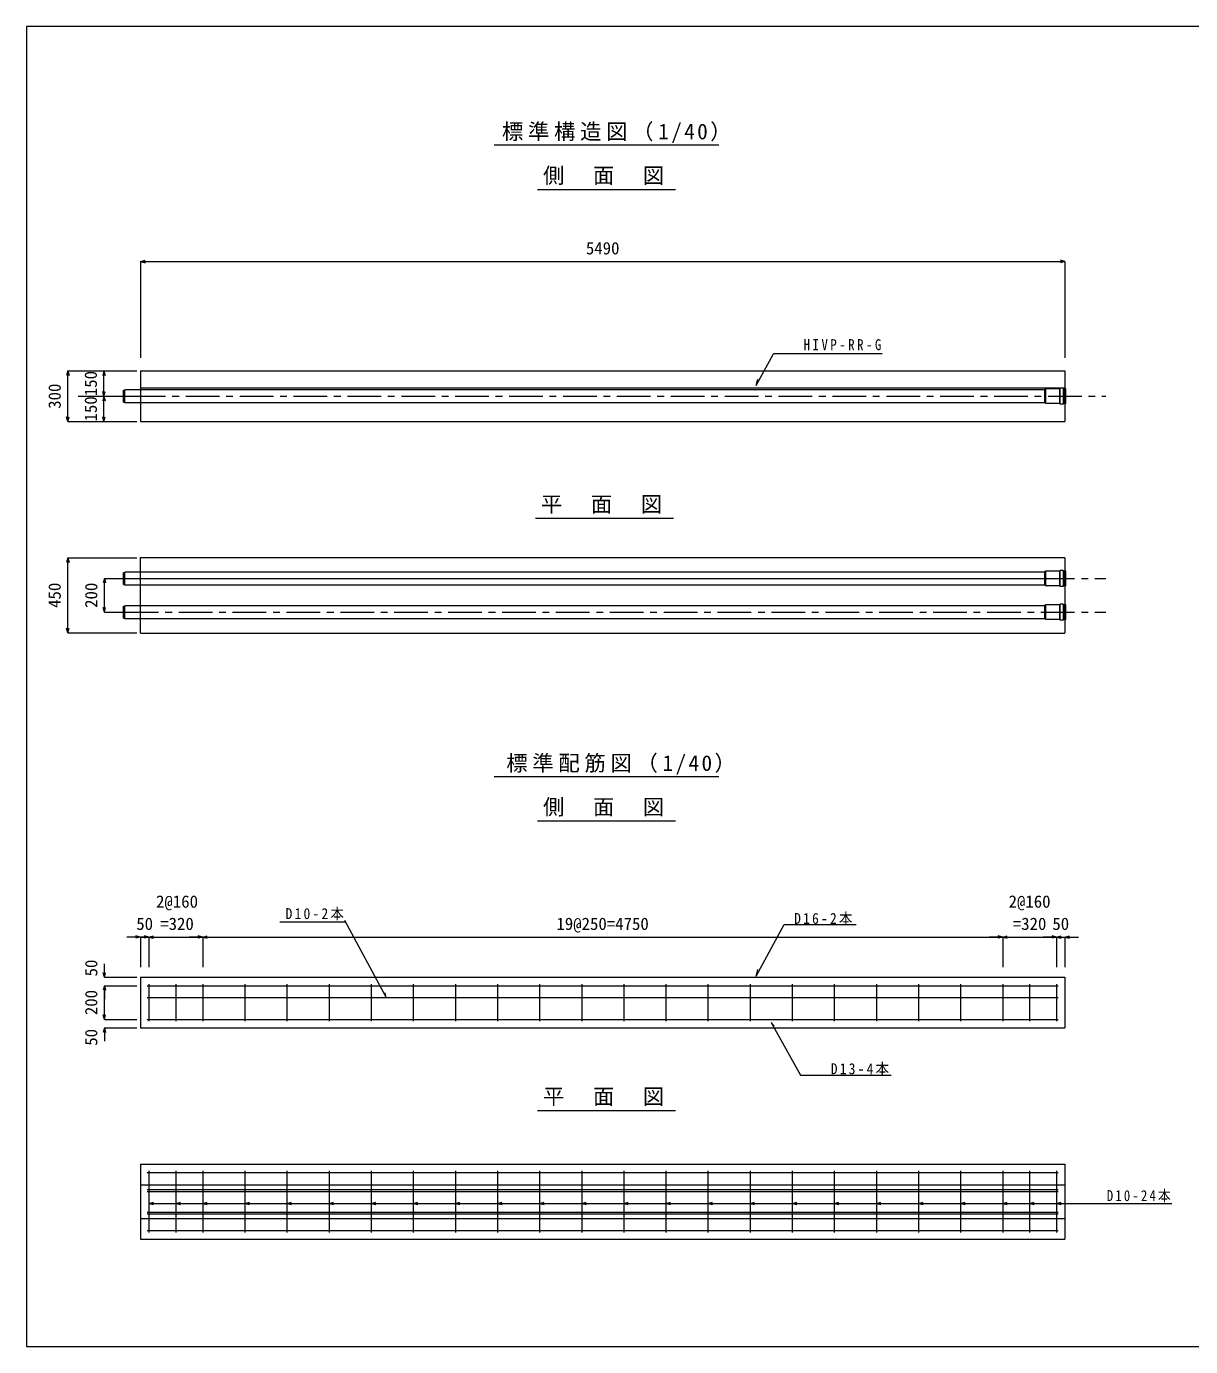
# Model space of a CAD drawing. Units: millimetres on the paper, enlarged 15 times, with parts at other scales. Extents: x -2100 to 2100, y -1470 to 1470.
# Drawn here: x -2100 to 492, y -1470 to 1470 of the extents above; entities that cross this region are included whole.
import ezdxf
from ezdxf.enums import TextEntityAlignment as Align

# ---------------------------------------------------------------- set-up
doc = ezdxf.new("R2010")
doc.units = ezdxf.units.MM
doc.header["$LTSCALE"] = 15
doc.linetypes.add('CHAIN1', pattern=[8, 5, -1, 1, -1])
for name, color, linetype, lineweight in [('0-1_ブロック', 5, 'Continuous', 9), ('0-4_ノズル', 4, 'Continuous', 9), ('1-0', 7, 'Continuous', 9), ('1-1_製品図', 4, 'Continuous', 9), ('1-2_パイプ', 4, 'Continuous', 9), ('1-3_鉄筋', 4, 'Continuous', 9)]:
    doc.layers.add(name, color=color, linetype=linetype, lineweight=lineweight)
doc.styles.add('ＭＳ ゴシック', font='')
doc.styles.get('ＭＳ ゴシック').set_extended_font_data('MS Gothic')

msp = doc.modelspace()

# ---------------------------------------------------------------- linework, layer by layer
at = {"layer": '0-1_ブロック'}
for p, q in [((-2100, 1470), (-2100, -1470)), ((2100, 1470), (-2100, 1470))]:
    msp.add_line(p, q, dxfattribs=at)
msp.add_lwpolyline([(-2100, -1470), (2100, -1470), (2100, 1470)], dxfattribs=at)
at = {"layer": '0-4_ノズル', "color": 7}
msp.add_line((-194.03, 741.14), (-436.24, 741.14), dxfattribs=at)
at = {"layer": '1-0', "color": 3}
for p, q in [((-1058.13, 1206.28), (-654.49, 1206.28)), ((-961.77, 1206.28), (-558.13, 1206.28)), ((-961.77, 1107), (-654.49, 1107)), ((-961.77, 1107), (-654.49, 1107))]:
    msp.add_line(p, q, dxfattribs=at)
at = {"layer": '1-0'}
for p, q in [((-474.78, 670.19), (-436.24, 741.14)), ((-474.78, 670.19), (-471.28, 684.78)), ((-474.78, -645), (-412.48, -530.33)), ((-412.48, -530.33), (-252.13, -530.33)), ((-474.78, -645), (-471.28, -630.41))]:
    msp.add_line(p, q, dxfattribs=at)
at = {"layer": '1-1_製品図'}
for p, q in [((-1845.99, 946.55), (-1835.85, 949.27)), ((-1845.99, 946.55), (212.76, 946.55)), ((-1845.99, 946.55), (-1835.85, 943.84)), ((-1845.99, 946.55), (-1845.99, 854.95)), ((212.76, 946.55), (202.62, 949.27)), ((212.76, 946.55), (202.62, 943.84)), ((212.76, 946.55), (212.76, 854.95)), ((-1845.99, 854.95), (-1845.99, 731.87)), ((212.76, 854.95), (212.76, 731.87)), ((-2007.79, 702.77), (-2010.51, 692.63)), ((-2007.79, 590.27), (-2007.79, 702.77)), ((-2007.79, 702.77), (-2005.07, 692.63)), ((-2007.79, 702.77), (-1854.36, 702.77)), ((-1927.27, 702.77), (-1929.99, 692.63)), ((-1927.27, 646.52), (-1927.27, 702.77)), ((-1927.27, 702.77), (-1924.55, 692.63)), ((-1927.27, 702.77), (-1854.36, 702.77)), ((-1927.27, 646.52), (-1929.99, 656.67)), ((-1927.27, 646.52), (-1924.55, 656.67)), ((-1927.27, 646.52), (-1929.99, 636.38)), ((-1927.27, 590.27), (-1927.27, 646.52)), ((-1927.27, 646.52), (-1924.55, 636.38)), ((-1927.27, 646.52), (-1854.36, 646.52)), ((-1927.27, 646.52), (-1854.36, 646.52)), ((-2007.79, 590.27), (-2010.51, 600.42)), ((-2007.79, 590.27), (-2005.07, 600.42)), ((-2007.79, 590.27), (-1854.36, 590.27)), ((-1927.27, 590.27), (-1929.99, 600.42)), ((-1927.27, 590.27), (-1924.55, 600.42)), ((-1927.27, 590.27), (-1854.36, 590.27)), ((-1926.3, -647.52), (-1929.01, -637.37)), ((-1926.3, -647.52), (-1926.3, -617.52)), ((-1926.3, -647.52), (-1923.58, -637.37)), ((-1926.3, -666.27), (-1929.01, -676.41)), ((-1926.3, -666.27), (-1929.01, -676.41)), ((-1926.3, -647.52), (-1854.36, -647.52)), ((-1926.3, -741.27), (-1926.3, -666.27)), ((-1926.3, -666.27), (-1923.58, -676.41)), ((-1926.3, -666.27), (-1854.36, -666.27)), ((-1926.3, -666.27), (-1926.3, -696.27)), ((-1926.3, -666.27), (-1923.58, -676.41)), ((-1926.3, -666.27), (-1854.36, -666.27)), ((-1926.3, -741.27), (-1929.01, -731.12)), ((-1926.3, -741.27), (-1923.58, -731.12)), ((-1926.3, -741.27), (-1854.36, -741.27))]:
    msp.add_line(p, q, dxfattribs=at)
at = {"layer": '1-1_製品図', "color": 3}
for p, q in [((-1845.99, 702.77), (-1845.99, 590.27)), ((-1845.99, 665.27), (212.76, 665.27)), ((-1845.99, 590.27), (212.76, 590.27)), ((-966.49, 374.88), (-659.2, 374.88)), ((-1845.99, 287.54), (212.76, 287.54)), ((-1845.99, 118.79), (-1845.99, 287.54)), ((212.76, 286.6), (212.76, 119.73)), ((-1845.99, 240.67), (212.76, 240.67)), ((-1845.99, 118.79), (212.76, 118.79)), ((-1058.13, -200.13), (-558.13, -200.13)), ((-961.77, -299.4), (-654.49, -299.4)), ((-1845.99, -647.52), (-1845.99, -760.02)), ((-1845.99, -760.02), (212.76, -760.02)), ((-961.77, -944.06), (-654.49, -944.06)), ((-1845.99, -1063.69), (212.76, -1063.69)), ((-1845.99, -1063.69), (-1845.99, -1230.56)), ((212.76, -1063.69), (212.76, -1230.56)), ((-1845.99, -1109.63), (212.76, -1109.63)), ((-1845.99, -1184.63), (212.76, -1184.63)), ((-1845.99, -1230.56), (212.76, -1230.56))]:
    msp.add_line(p, q, dxfattribs=at)
at = {"layer": '1-1_製品図', "color": 7, "linetype": 'CHAIN1'}
for p, q in [((-1985.05, 646.52), (303.59, 646.52)), ((-1880.76, 240.67), (303.59, 240.67)), ((-1880.76, 165.67), (303.59, 165.67))]:
    msp.add_line(p, q, dxfattribs=at)
at = {"layer": '1-1_製品図', "color": 2}
msp.add_line((-1830.99, -666.27), (197.76, -666.27), dxfattribs=at)
at = {"layer": '1-1_製品図', "color": 3}
for points in [[(-1845.99, 702.77), (212.76, 702.77), (212.76, 590.27)], [(-1845.99, -647.52), (212.76, -647.52), (212.76, -760.02)]]:
    msp.add_lwpolyline(points, dxfattribs=at)
at = {"layer": '1-2_パイプ'}
for p, q in [((-1883.86, 659.97), (-1880.86, 660.77)), ((-1883.86, 633.08), (-1883.86, 659.97)), ((167.14, 660.77), (-1880.86, 660.77)), ((167.14, 660.77), (167.14, 632.27)), ((170.39, 630.4), (170.39, 662.65)), ((200.62, 662.65), (200.62, 630.4)), ((208.63, 664.34), (202.3, 664.34)), ((202.3, 628.71), (202.3, 664.34)), ((208.63, 664.34), (208.63, 628.71)), ((210.32, 630.4), (210.32, 662.65)), ((-1880.86, 632.27), (167.14, 632.27)), ((208.63, 628.71), (202.3, 628.71)), ((214.64, 630.4), (211.47, 630.4)), ((-1883.86, 254.11), (-1880.86, 254.92)), ((-1883.86, 227.22), (-1883.86, 254.11)), ((167.14, 254.92), (-1880.86, 254.92)), ((167.14, 254.92), (167.14, 226.42)), ((170.39, 224.54), (170.39, 256.79)), ((200.62, 256.79), (200.62, 224.54)), ((208.63, 258.48), (202.3, 258.48)), ((202.3, 222.85), (202.3, 258.48)), ((208.63, 258.48), (208.63, 222.85)), ((210.32, 224.54), (210.32, 256.79)), ((-1880.86, 226.42), (167.14, 226.42)), ((208.63, 222.85), (202.3, 222.85)), ((214.64, 224.54), (211.47, 224.54)), ((-1883.86, 179.11), (-1880.86, 179.92)), ((-1883.86, 152.22), (-1883.86, 179.11)), ((167.14, 179.92), (-1880.86, 179.92)), ((167.14, 179.92), (167.14, 151.42)), ((170.39, 149.54), (170.39, 181.79)), ((200.62, 181.79), (200.62, 149.54)), ((208.63, 183.48), (202.3, 183.48)), ((202.3, 147.85), (202.3, 183.48)), ((208.63, 183.48), (208.63, 147.85)), ((210.32, 149.54), (210.32, 181.79)), ((-1880.86, 151.42), (167.14, 151.42)), ((208.63, 147.85), (202.3, 147.85)), ((214.64, 149.54), (211.47, 149.54))]:
    msp.add_line(p, q, dxfattribs=at)
for points in [[(-1883.86, 633.08), (-1880.86, 632.27), (-1880.86, 660.77)], [(202.3, 664.34), (200.62, 662.65), (170.39, 662.65), (167.14, 660.77)], [(214.64, 662.65), (210.32, 662.65), (208.63, 664.34)], [(214.64, 630.4), (214.64, 662.65), (211.47, 662.65)], [(202.3, 628.71), (200.62, 630.4), (170.39, 630.4), (167.14, 632.27)], [(214.64, 630.4), (210.32, 630.4), (208.63, 628.71)], [(-1883.86, 227.22), (-1880.86, 226.42), (-1880.86, 254.92)], [(202.3, 258.48), (200.62, 256.79), (170.39, 256.79), (167.14, 254.92)], [(214.64, 256.79), (210.32, 256.79), (208.63, 258.48)], [(214.64, 224.54), (214.64, 256.79), (211.47, 256.79)], [(202.3, 222.85), (200.62, 224.54), (170.39, 224.54), (167.14, 226.42)], [(214.64, 224.54), (210.32, 224.54), (208.63, 222.85)], [(-1883.86, 152.22), (-1880.86, 151.42), (-1880.86, 179.92)], [(202.3, 183.48), (200.62, 181.79), (170.39, 181.79), (167.14, 179.92)], [(214.64, 181.79), (210.32, 181.79), (208.63, 183.48)], [(214.64, 149.54), (214.64, 181.79), (211.47, 181.79)], [(202.3, 147.85), (200.62, 149.54), (170.39, 149.54), (167.14, 151.42)], [(214.64, 149.54), (210.32, 149.54), (208.63, 147.85)]]:
    msp.add_lwpolyline(points, dxfattribs=at)
at = {"layer": '1-3_鉄筋'}
for p, q in [((-1926.3, 646.52), (-1854.36, 646.52)), ((-2007.79, 590.27), (-2010.51, 600.42)), ((-2007.79, 590.27), (-2005.07, 600.42)), ((-2007.79, 590.27), (-1854.36, 590.27)), ((-2007.79, 286.6), (-2010.51, 276.46)), ((-2007.79, 119.73), (-2007.79, 286.6)), ((-2007.79, 286.6), (-2005.07, 276.46)), ((-2007.79, 286.6), (-1854.36, 286.6)), ((-1926.3, 240.67), (-1929.01, 230.52)), ((-1926.3, 240.67), (-1923.58, 230.52)), ((-1926.3, 240.67), (-1854.36, 240.67)), ((-1926.3, 165.67), (-1926.3, 240.67)), ((-1926.3, 165.67), (-1929.01, 175.81)), ((-1926.3, 165.67), (-1923.58, 175.81)), ((-1926.3, 165.67), (-1854.36, 165.67)), ((-2007.79, 119.73), (-2010.51, 129.87)), ((-2007.79, 119.73), (-2005.07, 129.87)), ((-2007.79, 119.73), (-1854.36, 119.73)), ((-1845.99, -557.91), (-1875.99, -557.91)), ((-1827.24, -557.91), (-1857.24, -557.91)), ((-1845.99, -557.91), (-1856.13, -555.19)), ((-1845.99, -557.91), (-1856.13, -560.63)), ((-1845.99, -557.91), (-1827.24, -557.91)), ((-1845.99, -557.91), (-1845.99, -625.31)), ((-1827.24, -557.91), (-1837.38, -555.19)), ((-1827.24, -557.91), (-1837.38, -560.63)), ((-1827.24, -557.91), (-1817.1, -555.19)), ((-1827.24, -557.91), (-1707.24, -557.91)), ((-1827.24, -557.91), (-1797.24, -557.91)), ((-1827.24, -557.91), (-1817.1, -560.63)), ((-1827.24, -557.91), (-1827.24, -625.31)), ((-1707.24, -557.91), (-1737.24, -557.91)), ((-1707.24, -557.91), (-1717.38, -555.19)), ((-1707.24, -557.91), (-1717.38, -560.63)), ((-1707.24, -557.91), (-1697.1, -555.19)), ((-1707.24, -557.91), (-1677.24, -557.91)), ((-1707.24, -557.91), (-1697.1, -560.63)), ((-1707.24, -557.91), (-1707.24, -625.31)), ((-1707.24, -557.91), (74.01, -557.91)), ((74.01, -557.91), (44.01, -557.91)), ((74.01, -557.91), (63.87, -555.19)), ((74.01, -557.91), (63.87, -560.63)), ((74.01, -557.91), (84.15, -555.19)), ((74.01, -557.91), (104.01, -557.91)), ((74.01, -557.91), (84.15, -560.63)), ((74.01, -557.91), (74.01, -625.31)), ((74.01, -557.91), (194.01, -557.91)), ((194.01, -557.91), (164.01, -557.91)), ((194.01, -557.91), (183.87, -555.19)), ((194.01, -557.91), (183.87, -560.63)), ((194.01, -557.91), (204.15, -555.19)), ((194.01, -557.91), (224.01, -557.91)), ((194.01, -557.91), (204.15, -560.63)), ((194.01, -557.91), (194.01, -625.31)), ((194.01, -557.91), (212.76, -557.91)), ((212.76, -557.91), (222.9, -555.19)), ((212.76, -557.91), (242.76, -557.91)), ((212.76, -557.91), (222.9, -560.63)), ((212.76, -557.91), (212.76, -625.31)), ((-1926.3, -741.27), (-1929.01, -731.12)), ((-1926.3, -741.27), (-1926.3, -711.27)), ((-1926.3, -741.27), (-1923.58, -731.12)), ((-1926.3, -760.02), (-1929.01, -770.16)), ((-1926.3, -741.27), (-1854.36, -741.27)), ((-1926.3, -760.02), (-1926.3, -790.02)), ((-1926.3, -760.02), (-1923.58, -770.16)), ((-1926.3, -760.02), (-1854.36, -760.02))]:
    msp.add_line(p, q, dxfattribs=at)
at = {"layer": '1-3_鉄筋', "color": 7}
for p, q in [((-1535.67, -524.19), (-1388.93, -524.19)), ((-441.86, -748.21), (-434.54, -755.74)), ((-1827.24, -1151.04), (-1817.1, -1148.33)), ((-1827.24, -1151.04), (-1817.1, -1153.76)), ((-1827.24, -1151.04), (450.48, -1151.04)), ((-1767.24, -1151.04), (-1757.1, -1148.33)), ((-1767.24, -1151.04), (-1757.1, -1153.76)), ((-1707.24, -1151.04), (-1697.1, -1148.33)), ((-1707.24, -1151.04), (-1697.1, -1153.76)), ((-1613.49, -1151.04), (-1603.35, -1148.33)), ((-1613.49, -1151.04), (-1603.35, -1153.76)), ((-1519.74, -1151.04), (-1509.6, -1148.33)), ((-1519.74, -1151.04), (-1509.6, -1153.76)), ((-1425.99, -1151.04), (-1415.85, -1148.33)), ((-1425.99, -1151.04), (-1415.85, -1153.76)), ((-1332.24, -1151.04), (-1322.1, -1148.33)), ((-1332.24, -1151.04), (-1322.1, -1153.76)), ((-1238.49, -1151.04), (-1228.35, -1148.33)), ((-1238.49, -1151.04), (-1228.35, -1153.76)), ((-1144.74, -1151.04), (-1134.6, -1148.33)), ((-1144.74, -1151.04), (-1134.6, -1153.76)), ((-1050.99, -1151.04), (-1040.85, -1148.33)), ((-1050.99, -1151.04), (-1040.85, -1153.76)), ((-957.24, -1151.04), (-947.1, -1148.33)), ((-957.24, -1151.04), (-947.1, -1153.76)), ((-863.49, -1151.04), (-853.35, -1148.33)), ((-863.49, -1151.04), (-853.35, -1153.76)), ((-769.74, -1151.04), (-759.6, -1148.33)), ((-769.74, -1151.04), (-759.6, -1153.76)), ((-675.99, -1151.04), (-665.85, -1148.33)), ((-675.99, -1151.04), (-665.85, -1153.76)), ((-582.24, -1151.04), (-572.1, -1148.33)), ((-582.24, -1151.04), (-572.1, -1153.76)), ((-488.49, -1151.04), (-478.35, -1148.33)), ((-488.49, -1151.04), (-478.35, -1153.76)), ((-394.74, -1151.04), (-384.6, -1148.33)), ((-394.74, -1151.04), (-384.6, -1153.76)), ((-300.99, -1151.04), (-290.85, -1148.33)), ((-300.99, -1151.04), (-290.85, -1153.76)), ((-207.24, -1151.04), (-197.1, -1148.33)), ((-207.24, -1151.04), (-197.1, -1153.76)), ((-113.49, -1151.04), (-103.35, -1148.33)), ((-113.49, -1151.04), (-103.35, -1153.76)), ((-19.74, -1151.04), (-9.6, -1148.33)), ((-19.74, -1151.04), (-9.6, -1153.76)), ((74.01, -1151.04), (84.15, -1148.33)), ((74.01, -1151.04), (84.15, -1153.76)), ((134.01, -1151.04), (144.15, -1148.33)), ((134.01, -1151.04), (144.15, -1153.76)), ((194.01, -1151.04), (204.15, -1148.33)), ((194.01, -1151.04), (204.15, -1153.76))]:
    msp.add_line(p, q, dxfattribs=at)
at = {"layer": '1-3_鉄筋', "color": 2}
for p, q in [((-1827.24, -662.52), (-1827.24, -745.02)), ((-1767.24, -662.52), (-1767.24, -745.02)), ((-1707.24, -662.52), (-1707.24, -745.02)), ((-1613.49, -662.52), (-1613.49, -745.02)), ((-1519.74, -662.52), (-1519.74, -745.02)), ((-1425.99, -662.52), (-1425.99, -745.02)), ((-1332.24, -662.52), (-1332.24, -745.02)), ((-1238.49, -662.52), (-1238.49, -745.02)), ((-1144.74, -662.52), (-1144.74, -745.02)), ((-1050.99, -662.52), (-1050.99, -745.02)), ((-957.24, -662.52), (-957.24, -745.02)), ((-863.49, -662.52), (-863.49, -745.02)), ((-769.74, -662.52), (-769.74, -745.02)), ((-675.99, -662.52), (-675.99, -745.02)), ((-582.24, -662.52), (-582.24, -745.02)), ((-488.49, -662.52), (-488.49, -745.02)), ((-394.74, -662.52), (-394.74, -745.02)), ((-300.99, -662.52), (-300.99, -745.02)), ((-207.24, -662.52), (-207.24, -745.02)), ((-113.49, -662.52), (-113.49, -745.02)), ((-19.74, -662.52), (-19.74, -745.02)), ((74.01, -662.52), (74.01, -745.02)), ((134.01, -662.52), (134.01, -745.02)), ((194.01, -662.52), (194.01, -745.02)), ((-1830.99, -692.52), (197.76, -692.52)), ((-1830.99, -741.27), (197.76, -741.27)), ((-1830.99, -1082.44), (197.76, -1082.44)), ((-1827.24, -1078.69), (-1827.24, -1215.56)), ((-1767.24, -1078.69), (-1767.24, -1215.56)), ((-1707.24, -1078.69), (-1707.24, -1215.56)), ((-1613.49, -1078.69), (-1613.49, -1215.56)), ((-1519.74, -1078.69), (-1519.74, -1215.56)), ((-1425.99, -1078.69), (-1425.99, -1215.56)), ((-1332.24, -1078.69), (-1332.24, -1215.56)), ((-1238.49, -1078.69), (-1238.49, -1215.56)), ((-1144.74, -1078.69), (-1144.74, -1215.56)), ((-1050.99, -1078.69), (-1050.99, -1215.56)), ((-957.24, -1078.69), (-957.24, -1215.56)), ((-863.49, -1078.69), (-863.49, -1215.56)), ((-769.74, -1078.69), (-769.74, -1215.56)), ((-675.99, -1078.69), (-675.99, -1215.56)), ((-582.24, -1078.69), (-582.24, -1215.56)), ((-488.49, -1078.69), (-488.49, -1215.56)), ((-394.74, -1078.69), (-394.74, -1215.56)), ((-300.99, -1078.69), (-300.99, -1215.56)), ((-207.24, -1078.69), (-207.24, -1215.56)), ((-113.49, -1078.69), (-113.49, -1215.56)), ((-19.74, -1078.69), (-19.74, -1215.56)), ((74.01, -1078.69), (74.01, -1215.56)), ((134.01, -1078.69), (134.01, -1215.56)), ((194.01, -1078.69), (194.01, -1215.56)), ((-1830.99, -1119.94), (197.76, -1119.94)), ((-1830.99, -1124.63), (197.76, -1124.63)), ((-1830.99, -1170.3), (197.76, -1170.3)), ((-1830.99, -1174.31), (197.76, -1174.31)), ((-1830.99, -1211.81), (197.76, -1211.81))]:
    msp.add_line(p, q, dxfattribs=at)
at = {"layer": '1-3_鉄筋', "color": 7}
for points in [[(-1391.57, -520.68), (-1298.6, -692.52), (-1301.04, -682.3)], [(-441.86, -748.21), (-376.44, -865.46), (-174.04, -865.46)]]:
    msp.add_lwpolyline(points, dxfattribs=at)

# ---------------------------------------------------------------- texts
at = {"layer": '1-0', "attachment_point": 7, "style": 'ＭＳ ゴシック'}
for s, insert, char_height in [('\\T1.22;標準構造図（1/40）', (-1040.95, 1210.03), 34.84), ('\\T1.17;側\u3000面\u3000図', (-949.53, 1116.86), 34.84), ('\\T1.4;\\W0.85;HIVP-RR-G', (-369.16, 748.59), 24.51), ('\\T1.17;平\u3000面\u3000図', (-954.24, 384.73), 34.84), ('\\T1.22;標準配筋図（1/40）', (-1031.31, -196.38), 34.84), ('\\T1.17;側\u3000面\u3000図', (-949.53, -289.55), 34.84), ('\\T1.33;\\W0.9;D10-2本', (-1522.76, -520.68), 24.51), ('\\T1.33;\\W0.9;D16-2本', (-390.33, -531.41), 24.51), ('\\T1.33;\\W0.9;D13-4本', (-308.75, -866.13), 24.51), ('\\T1.17;平\u3000面\u3000図', (-949.53, -934.2), 34.84), ('\\T1.34;\\W0.85;D10-24本', (305.91, -1148.72), 24.51)]:
    msp.add_mtext(s, dxfattribs=dict(at, insert=insert, char_height=char_height))
at = {"layer": '1-1_製品図', "style": 'ＭＳ ゴシック'}
msp.add_text('5490', height=27.49, dxfattribs=at).set_placement((-854.11, 954.05), align=Align.BOTTOM_LEFT)
for s, p in [('150', (-1934.77, 646.52)), ('300', (-2015.29, 618.4)), ('150', (-1934.77, 590.27)), ('50', (-1933.8, -645.62)), ('200', (-1933.8, -731.89))]:
    msp.add_text(s, height=27.49, rotation=90, dxfattribs=at).set_placement(p, align=Align.BOTTOM_LEFT)
at = {"layer": '1-3_鉄筋', "style": 'ＭＳ ゴシック'}
for s, p in [('450', (-2015.29, 175.04)), ('200', (-1933.8, 175.04)), ('50', (-1933.8, -800))]:
    msp.add_text(s, height=27.49, rotation=90, dxfattribs=at).set_placement(p, align=Align.BOTTOM_LEFT)
for s, p in [('2@160', (-1811.35, -500.86)), ('2@160', (87.14, -500.86)), ('50', (-1855.36, -550.41)), ('=320', (-1801.98, -550.41)), ('19@250=4750', (-919.74, -550.41)), ('=320', (96.51, -550.41)), ('50', (184.64, -550.41))]:
    msp.add_text(s, height=27.49, dxfattribs=at).set_placement(p, align=Align.BOTTOM_LEFT)

doc.saveas('drawing.dxf')
